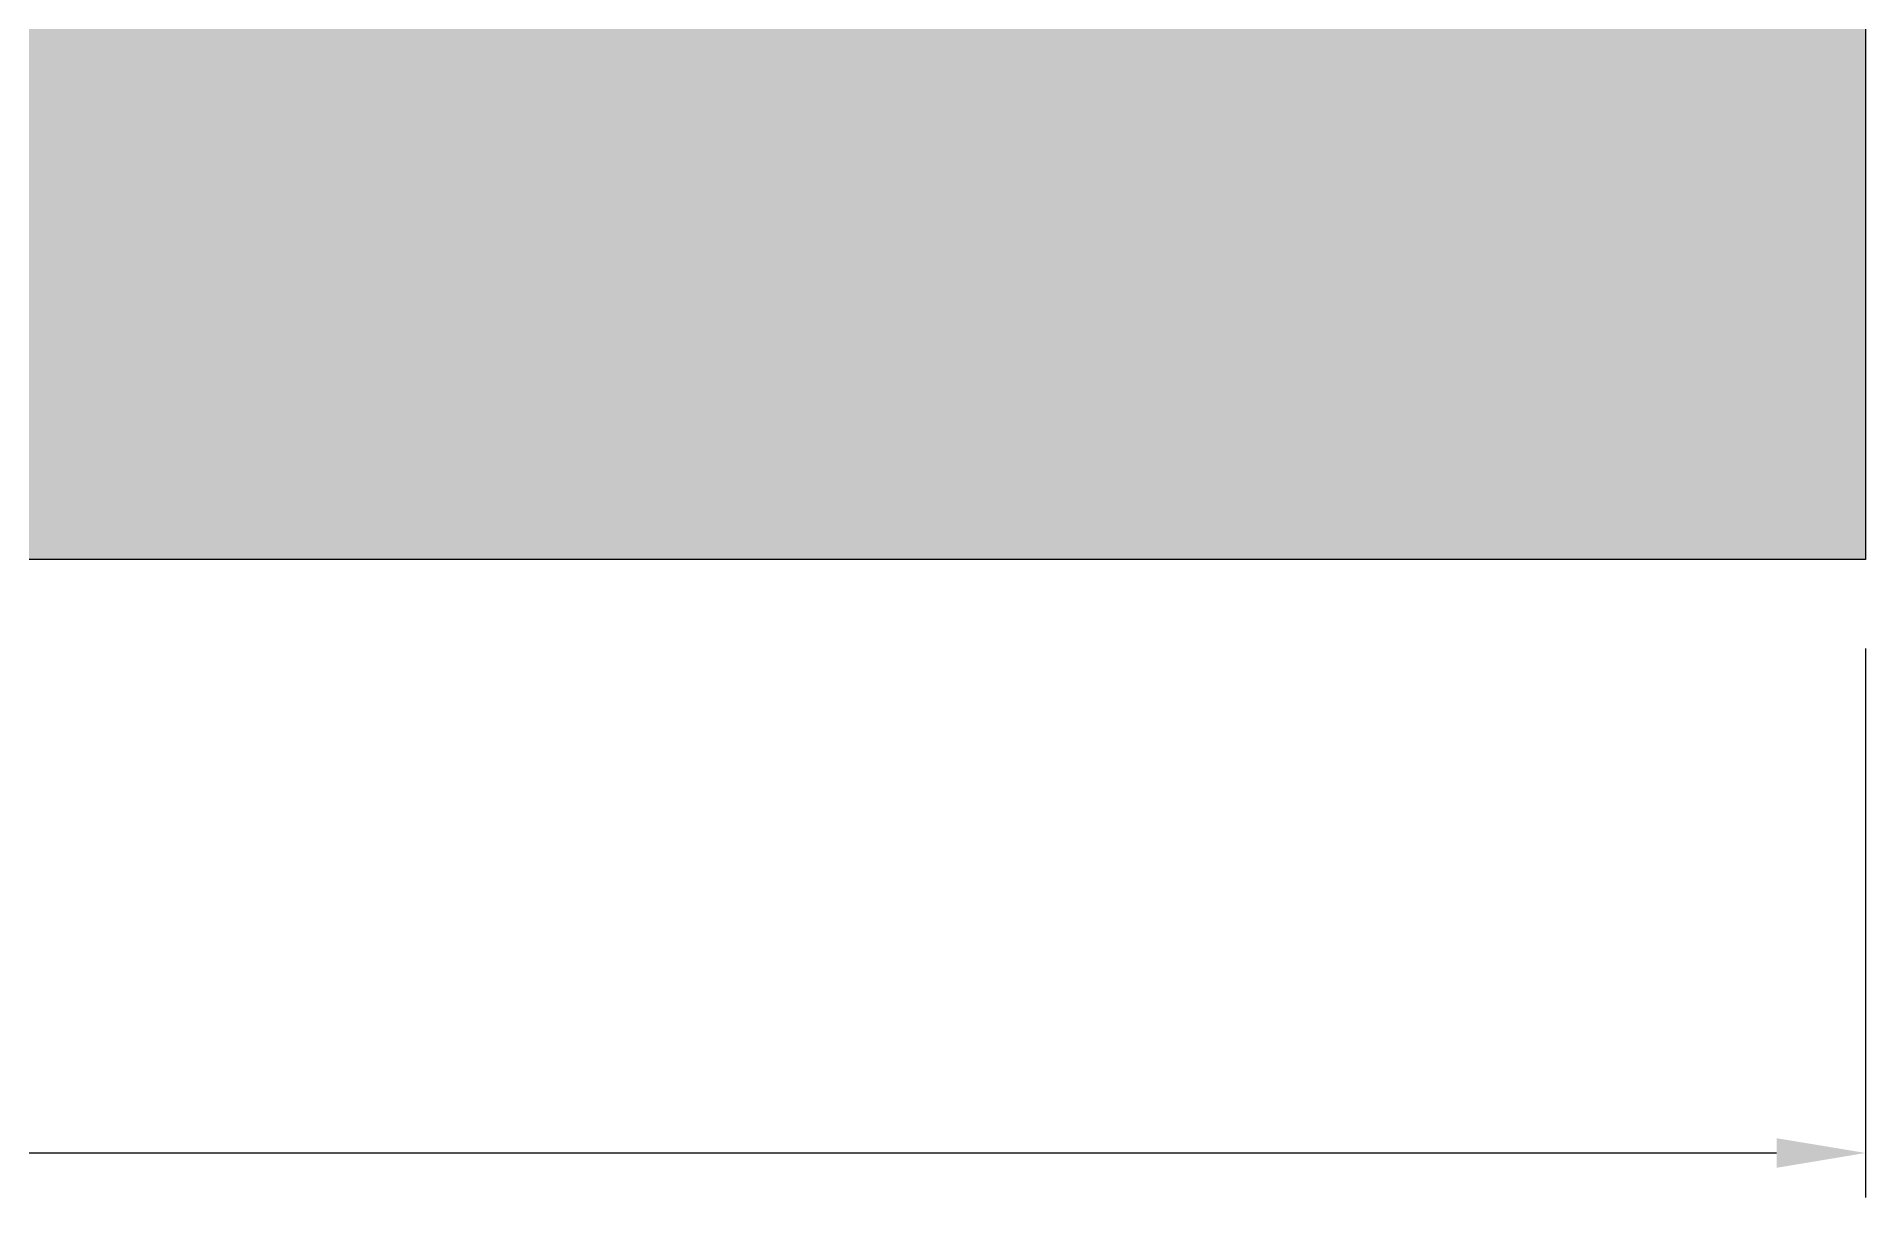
# Model space of a CAD drawing. Header units: millimetres. Extents: x 330554 to 656471, y 11007 to 130943.
# Drawn here: x 466766 to 467589, y 99514 to 100036 of the extents above; entities that cross this region are included whole.
import ezdxf

# ---------------------------------------------------------------- set-up
doc = ezdxf.new("R2010")
doc.units = ezdxf.units.MM
doc.header["$LTSCALE"] = 6
doc.layers.add('kich thuoc', color=9, linetype='Continuous', lineweight=13)
doc.styles.add('kt2', font='arial.ttf', dxfattribs={"height": 65})
doc.dimstyles.new('TL 0.4', dxfattribs={"dimscale": 20, "dimtxt": 0.18, "dimasz": 2, "dimexe": 1, "dimexo": 2, "dimgap": 1, "dimtad": 1, "dimtoh": 1, "dimdec": 0, "dimlfac": 0.4, "dimzin": 0, "dimdsep": 46, "dimtxsty": 'kt2', "dimcen": 2, "dimclrd": 256, "dimclre": 256, "dimclrt": 2, "dimadec": 0, "dimazin": 0, "dimtfac": 1, "dimtdec": 0, "dimtofl": 0, "dimtmove": 0, "dimatfit": 3, "dimfxl": 1, "dimtolj": 1, "dimtzin": 0, "dimarcsym": 0})

# ---------------------------------------------------------------- blocks, each defined once
blk = doc.blocks.new('*D219')
at = {"layer": 'Defpoints', "color": 0, "linetype": 'ByBlock', "ltscale": 0.2, "transparency": 16777216}
for p in [(465713.98, 99800.7), (467588.98, 99800.7), (467588.98, 99533.63)]:
    blk.add_point(p, dxfattribs=at)
at = {"layer": 'kich thuoc', "linetype": 'ByBlock', "lineweight": -2, "ltscale": 0.2, "transparency": 16777216}
for p, q in [((465713.98, 99760.7), (465713.98, 99513.63)), ((467588.98, 99760.7), (467588.98, 99513.63)), ((465753.98, 99533.63), (467548.98, 99533.63))]:
    blk.add_line(p, q, dxfattribs=at)
at = {"layer": 'kich thuoc', "linetype": 'ByBlock', "ltscale": 0.2, "transparency": 16777216}
for points in [[(465753.98, 99540.29), (465753.98, 99526.96), (465713.98, 99533.63)], [(467548.98, 99540.29), (467548.98, 99526.96), (467588.98, 99533.63)]]:
    blk.add_solid(points, dxfattribs=at)
at = {"layer": 'kich thuoc', "color": 2, "linetype": 'ByBlock', "lineweight": 5, "ltscale": 0.2, "transparency": 16777216, "insert": (466651.48, 99586.81), "char_height": 65, "attachment_point": 5, "style": 'kt2'}
blk.add_mtext('\\A1;750', dxfattribs=at)

msp = doc.modelspace()

# ---------------------------------------------------------------- hatches: boundary and pattern name
h = msp.add_hatch(color=256)
h.set_gradient(color1=(243, 224, 170), one_color=1, tint=1, name='SPHERICAL')
h.paths.add_polyline_path([(465713.975, 99800.701), (467588.975, 99800.701), (467588.975, 100050.701), (465713.975, 100050.701)])

# ---------------------------------------------------------------- linework, layer by layer
msp.add_lwpolyline([(465713.975, 100050.701), (467588.975, 100050.701), (467588.975, 99800.701), (465713.975, 99800.701)], close=True)

# ---------------------------------------------------------------- dimensions: what is measured, and where the dimension line sits
at = {"layer": 'kich thuoc', "linetype": 'ByBlock', "lineweight": 5, "ltscale": 0.2}
dim = msp.add_linear_dim(base=(467588.975, 99533.627), p1=(465713.975, 99800.701), p2=(467588.975, 99800.701), dimstyle='TL 0.4', dxfattribs=at)
dim.commit()
dim.dimension.update_dxf_attribs({"geometry": '*D219', "text_midpoint": (466651.475, 99586.814)})

doc.saveas('drawing.dxf')
